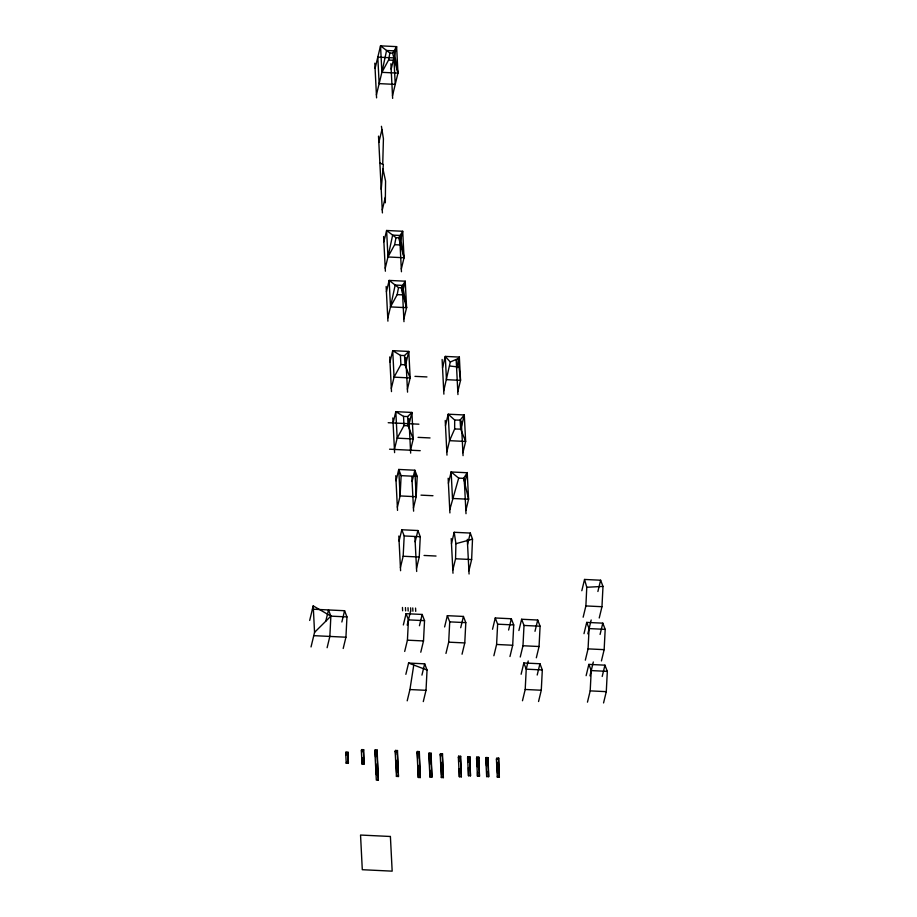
<?xml version="1.0" encoding="UTF-8"?>
<svg xmlns="http://www.w3.org/2000/svg" width="917" height="917" viewBox="0 0 917 917"><rect width="100%" height="100%" fill="white"/><g stroke="black" fill="none" stroke-linecap="round" stroke-linejoin="round"><path stroke-width="1.38" d="M446.82 451.966L449.548 440.676L454.66 428.973L454.672 420.032L448.207 414.197L445.479 425.477M385.312 202.817L385.564 181.039L382.974 169.049M452.826 570.053L455.554 558.774L455.909 543.689L454.202 532.284L470.295 533.064L472.507 539.162L471.636 559.542L468.908 570.821M382.733 164.303L383.421 138.742L381.426 126.305M583.155 617.21L585.883 605.931L586.765 587.27L584.542 579.452L600.624 580.22L602.996 586.41L601.965 606.71L599.237 617.989M325.764 621.222L328.504 609.943L330.877 616.144L329.845 636.432L327.117 647.711M343.199 648.491L345.927 637.212L346.958 616.912L344.586 610.722L312.41 609.175M413.452 507.995L416.18 496.716L417.212 476.416L414.839 470.226L398.746 469.447L401.13 475.648L400.099 495.937L397.37 507.216M400.431 567.531L403.159 556.241L404.191 535.952L401.818 529.762L417.9 530.53L420.273 536.732L419.241 557.02L416.513 568.299M404.695 651.448L407.423 640.169L408.455 619.881L406.071 613.679L422.164 614.459L424.537 620.649L423.505 640.949L420.777 652.228M423.287 701.597L426.015 690.318L427.047 670.029L424.674 663.828L408.581 663.06L405.853 674.339M445.96 653.443L448.688 642.164L449.72 621.864L447.347 615.674L463.429 616.442L465.802 622.643L464.77 642.932L462.042 654.211M493.873 655.747L496.601 644.468L497.633 624.179L495.26 617.978L511.342 618.757L513.726 624.947L512.695 645.247L509.967 656.526M520.248 657.019L522.977 645.74L524.008 625.451L521.624 619.25L537.717 620.03L540.09 626.219L539.058 646.519L536.33 657.798M522.472 700.748L525.2 689.469L526.232 669.169L528.215 660.974M538.554 701.516L541.282 690.237L542.314 669.949L539.941 663.748L523.848 662.98L521.12 674.259M585.333 660.16L588.061 648.881L589.092 628.581L586.72 622.391L602.801 623.159L605.186 629.36L604.154 649.649L601.426 660.928M587.465 702.158L590.193 690.879L591.236 670.591L588.852 664.389L604.933 665.169L607.318 671.359L606.286 691.659L603.558 702.938M381.22 189.36L383.352 164.59L379.879 163.02M443.725 390.951L450.281 362.02L445.272 356.404L442.544 367.683M407.205 700.829L409.933 689.55L413.773 665.043L408.581 663.06M376.417 94.898L381.885 72.34L388.567 60.052L389.897 53.026L380.532 45.85L375.076 68.408M385.232 268.257L387.96 256.978L394.654 244.69L395.972 237.663L386.607 230.488L383.879 241.767M387.765 318.188L390.493 306.908L397.187 294.621L398.505 287.606L389.152 280.419L386.424 291.698M381.885 72.34L380.532 45.85L396.614 46.629L397.967 73.108L381.885 72.34L386.573 50.481L394.035 50.836L397.967 73.108L392.51 95.677M387.96 256.978L386.607 230.488L402.701 231.267L404.042 257.746L387.96 256.978L392.648 235.119L400.11 235.474L404.042 257.746L401.314 269.036M390.493 306.908L389.152 280.419L405.234 281.198L406.575 307.688L390.493 306.908L395.181 285.049L402.655 285.405L406.575 307.688L403.847 318.967M391.158 69.188L396.614 46.629L392.614 53.163L397.967 73.108M378.836 142.433L381.942 129.572M382.263 209.947L385.381 197.086M399.972 242.546L402.701 231.267L398.689 237.801L404.042 257.746M309.682 620.454L313.213 605.885L330.877 616.144L346.958 616.912M311.035 646.943L314.554 632.363L313.213 605.885M402.506 292.477L405.234 281.198L401.222 287.732L406.575 307.688M389.989 361.94L392.717 350.661L408.799 351.44L410.151 377.93L407.412 389.209M391.33 388.43L394.058 377.151L400.901 364.576L400.431 355.372L392.717 350.661L394.058 377.151L410.151 377.93L405.005 364.771L404.535 355.567L408.799 351.44L406.071 362.719M341.858 622.001L344.586 610.722M393.084 422.955L395.812 411.664L411.905 412.444L413.246 438.934L410.518 450.213M394.436 449.433L397.164 438.154L403.996 425.58L403.526 416.375L395.812 411.664L397.164 438.154L413.246 438.934L408.099 425.775L407.641 416.582L411.905 412.444L409.165 423.723M396.018 480.737L398.746 469.447L400.099 495.937L416.18 496.716L414.839 470.226L412.111 481.505M345.732 753.327L346.007 752.146L348.024 752.249L348.242 763.357L346.236 763.253L345.732 753.327L347.738 753.419L348.024 752.249M399.078 541.041L401.818 529.762M346.236 763.253L346.511 762.084L348.529 762.176M361.367 750.771L361.642 749.602L363.659 749.693L364.049 764.113L362.032 764.021L361.367 750.771L363.373 750.874L363.659 749.693M456.62 368.359L459.348 357.08L445.272 356.404L446.453 379.672L460.529 380.349L459.348 357.08L458.064 358.57L450.281 362.02M415.172 541.809L417.9 530.53M362.032 764.021L362.055 757.545M457.801 391.628L460.529 380.349L458.064 358.57M403.342 624.958L406.071 613.679M374.847 751.138L375.133 749.968L377.151 750.06L378.331 780.207L376.325 780.115L374.847 751.138L376.864 751.241L377.151 750.06M407.182 625.13L410.529 611.272M461.56 426.245L464.289 414.965L448.207 414.197L449.548 440.676L465.641 441.455L464.289 414.965L460.082 420.124L460.678 429.145L465.641 441.455L462.913 452.734M448.413 483.259L451.141 471.98L467.223 472.748L464.495 484.027M419.436 625.738L422.164 614.459M449.754 509.749L458.683 478.112L451.141 471.98M395.181 751.619L395.468 750.45L397.485 750.542L398.459 776.504L396.442 776.412L395.181 751.619L397.199 751.722L397.485 750.542M451.473 543.563L454.202 532.284M396.442 776.412L396.729 775.232M421.935 675.118L424.674 663.828M465.847 510.517L468.576 499.238L463.647 478.353L467.223 472.748M444.619 626.953L447.347 615.674M417.029 752.674L417.315 751.493L419.321 751.596L420.295 777.559L418.29 777.467L417.029 752.674L419.046 752.765L419.321 751.596M467.567 544.343L470.295 533.064M418.29 777.467L418.014 765.271M428.789 754.29L429.064 753.109L431.082 753.212L431.941 777.077L429.935 776.974L428.789 754.29L430.795 754.382L431.082 753.212M460.701 627.732L463.429 616.442M429.935 776.974L429.935 770.131M440.206 754.84L440.492 753.659L442.498 753.763L443.37 777.627L441.352 777.524L440.206 754.84L442.212 754.932L442.498 753.763M441.352 777.524L441.639 776.355M458.362 757.385L458.638 756.204L460.655 756.307L461.354 776.825L459.337 776.722L458.362 757.385L460.368 757.476L460.655 756.307M492.532 629.257L495.26 617.978M459.337 776.722L459.279 768.641M467.578 757.832L467.865 756.651L469.871 756.754L470.49 775.805L468.484 775.702L467.578 757.832L469.584 757.923L469.871 756.754M468.484 775.702L468.415 767.655M476.553 758.256L476.84 757.087L478.846 757.178L479.476 776.24L477.459 776.137L476.553 758.256L478.559 758.359L478.846 757.178M508.614 630.036L511.342 618.757M477.459 776.137L477.608 772.217M485.769 758.703L486.056 757.534L488.062 757.625L488.681 776.676L486.675 776.584L485.769 758.703L487.775 758.806L488.062 757.625M518.896 630.529L521.624 619.25M486.675 776.584L486.744 771.277M496.429 759.219L496.716 758.038L498.722 758.141L499.341 777.192L497.335 777.1L496.429 759.219L498.435 759.31L498.722 758.141M497.335 777.1L497.622 775.92M534.989 631.309L537.717 620.03M537.202 675.027L539.941 663.748M581.814 590.731L584.542 579.452M583.991 633.67L586.72 622.391M597.895 591.499L600.624 580.22M587.831 633.83L591.178 619.984M586.123 675.68L588.852 664.389M589.963 675.84L593.31 661.982M600.073 634.449L602.801 623.159M602.205 676.448L604.933 665.169M314.554 632.363L330.877 616.144M455.909 543.689L472.507 539.162M586.765 587.27L602.996 586.41M454.672 420.032L460.082 420.124M454.66 428.973L460.678 429.145M389.897 53.026L392.614 53.163M388.567 60.052L394.081 60.316M395.972 237.663L398.689 237.801M394.654 244.69L400.156 244.954M398.505 287.606L401.222 287.732M397.187 294.621L402.701 294.884M400.431 355.372L404.535 355.567M400.901 364.576L405.005 364.771M414.965 376.36L426.944 376.933M403.526 416.375L407.641 416.582M388.2 422.714L418.897 424.193M403.996 425.58L408.099 425.775M418.06 437.363L430.039 437.936M389.553 449.204L420.238 450.683M458.683 478.112L463.647 478.353M401.13 475.648L417.212 476.416M420.995 495.146L432.973 495.719M452.482 498.458L468.576 499.238M404.191 535.952L420.273 536.732M424.055 555.45L436.033 556.034M403.159 556.241L419.241 557.02M455.554 558.774L471.636 559.542M585.883 605.931L601.965 606.71M408.455 619.881L424.537 620.649M449.72 621.864L465.802 622.643M497.633 624.179L513.726 624.947M524.008 625.451L540.09 626.219M589.092 628.581L605.186 629.36M313.763 635.653L345.927 637.212M407.423 640.169L423.505 640.949M448.688 642.164L464.77 642.932M496.601 644.468L512.695 645.247M522.977 645.74L539.058 646.519M588.061 648.881L604.154 649.649M591.236 670.591L607.318 671.359M542.314 669.949L526.232 669.169L523.848 662.98M590.193 690.879L606.286 691.659M525.2 689.469L541.282 690.237M409.933 689.55L426.015 690.318M449.892 366.032L458.832 367.041M413.773 665.043L427.047 670.029M498.435 759.31L499.341 777.192M496.922 762.165L497.484 773.169M487.775 758.806L488.681 776.676M486.056 757.534L486.468 765.787M467.212 472.484L468.564 498.974M478.559 758.359L479.476 776.24M461.297 420.995L463.062 455.657M464.243 479.029L466.008 513.703M467.303 539.334L469.068 574.008M476.84 757.087L477.321 766.715M456.196 359.888L457.95 394.562M469.584 757.923L470.49 775.805M467.865 756.651L468.14 762.153M451.153 472.106L452.494 498.596M442.12 359.464L443.885 394.138M445.226 420.467L446.98 455.141M448.161 478.25L449.915 512.924M451.221 538.566L452.987 573.228M460.368 757.476L461.354 776.825M458.638 756.204L458.924 761.729M442.212 754.932L443.37 777.627M440.492 753.659L440.63 756.502M440.917 762.176L441.57 774.934M430.795 754.382L431.941 777.077M429.064 753.109L429.649 764.457M390.883 63.72L392.648 98.383M399.686 237.067L401.451 271.741M402.231 287.01L403.984 321.672M405.807 357.458L407.561 392.132M408.902 418.473L410.667 453.136M411.848 476.508L413.613 511.17M414.92 536.812L416.673 571.474M415.55 608.074L415.722 611.387M412.753 607.937L412.914 611.249M419.046 752.765L420.295 777.559M410.621 607.833L410.782 611.146M417.315 751.493L417.659 758.382M408.008 607.707L408.168 611.02M405.44 607.581L405.612 610.894M374.812 63.193L376.578 97.867M378.515 136.129L382.412 212.904M383.615 236.552L385.381 271.214M386.149 286.482L387.914 321.156M389.736 356.942L391.49 391.605M392.831 417.946L394.597 452.62M395.766 475.728L397.531 510.402M398.826 536.032L400.591 570.706M402.46 607.444L402.62 610.756M397.199 751.722L398.459 776.504M395.468 750.45L395.685 754.576M395.961 760.09L396.591 772.481M376.864 751.241L378.331 780.207M375.133 749.968L375.489 756.869M375.832 763.758L376.394 774.796M363.373 750.874L364.049 764.113M361.642 749.602L361.779 752.249M347.738 753.419L348.242 763.357M346.007 752.146L346.156 754.989M393.886 57.909L377.804 57.129L379.145 83.619L395.238 84.398L393.886 57.909M390.401 836.487L360.541 835.043L362.295 869.706L392.167 871.15L390.401 836.487"/></g></svg>
